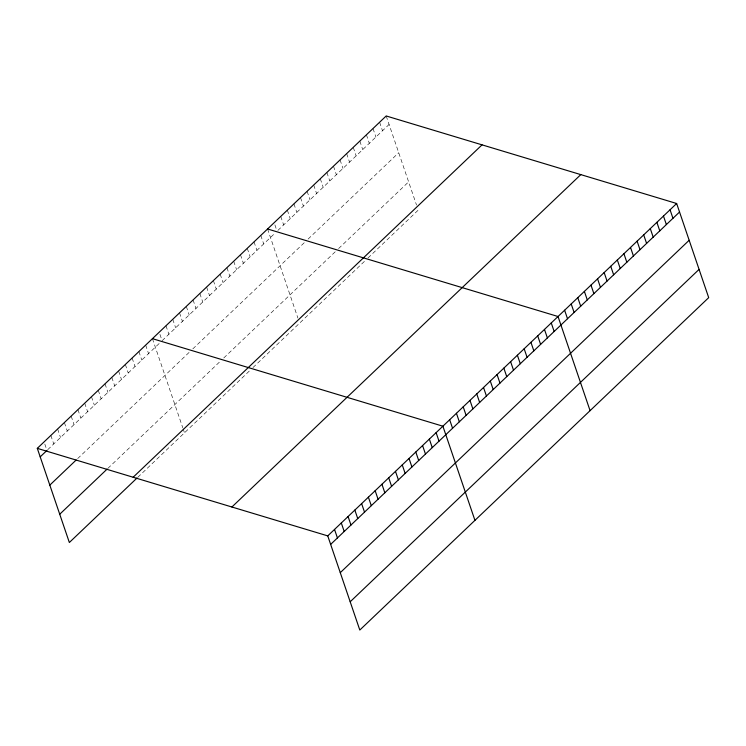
<?xml version="1.0" encoding="UTF-8"?>
<svg xmlns="http://www.w3.org/2000/svg" width="746" height="746" viewBox="0 0 746 746"><rect width="100%" height="100%" fill="white"/><g stroke="black" fill="none" stroke-linecap="round" stroke-linejoin="round"><path stroke-width="0.56" stroke-dasharray="3.73 2.8" d="M47.725 449.689L160.595 342.153M162.106 340.717L275.405 232.78M277.876 230.421L389.086 124.479M77.659 458.594L189.782 351.776M192.794 348.904L306.447 240.632M308.098 239.065L398.709 152.734M107.89 468.357L220.769 360.822M223.781 357.949L336.129 250.917M338.6 248.558L408.621 181.856M137.833 477.263L249.957 370.445M252.959 367.573L365.521 260.345M367.992 257.985L418.245 210.111M386.195 115.966L416.529 205.066M379.602 122.251L382.502 130.755M373.009 128.526L375.909 137.031M366.426 134.802L369.317 143.307M359.833 141.078L362.724 149.592M353.24 147.363L356.14 155.867M346.648 153.639L349.548 162.143M340.064 159.914L342.955 168.428M333.471 166.199L336.371 174.704M326.879 172.475L329.779 180.98M320.295 178.751L323.186 187.255M313.702 185.027L316.593 193.54M307.11 191.312L310.01 199.816M300.517 197.587L303.417 206.092M293.933 203.863L296.824 212.377M287.341 210.139L290.241 218.653M280.748 216.424L283.648 224.928M274.882 224.826L276.691 230.141M267.572 228.975L297.906 318.076M260.792 235.428L263.692 243.942M254.022 241.881L256.922 250.395M247.252 248.334L250.143 256.838M240.482 254.787L243.373 263.291M233.703 261.24L236.603 269.744M226.933 267.693L229.833 276.197M220.163 274.146L223.054 282.65M213.384 280.599L216.284 289.103M206.614 287.051L209.514 295.556M199.844 293.504L202.735 302.009M193.074 299.948L195.965 308.462M186.295 306.401L189.195 314.915M179.525 312.854L182.425 321.367M172.755 319.307L175.646 327.82M165.976 325.76L168.876 334.273M159.933 334.339L161.742 339.654M152.436 338.665L182.77 427.766M183.106 428.773L184.486 432.811M145.666 345.118L148.557 353.623M138.887 351.571L141.787 360.076M132.117 358.024L135.017 366.528M125.347 364.477L128.237 372.981M118.567 370.93L121.467 379.434M111.797 377.383L114.698 385.887M105.027 383.826L107.918 392.34M98.258 390.279L101.148 398.793M91.478 396.732L94.378 405.246M84.708 403.185L87.608 411.699M77.938 409.638L80.829 418.142M71.159 416.091L74.059 424.595M64.389 422.544L67.289 431.048M57.619 428.997L60.51 437.501M50.849 435.45L53.74 443.954M44.797 444.029L46.606 449.344"/><path stroke-width="1.12" d="M37.3 448.355L386.195 115.966L676.65 203.499L708.7 297.645L359.805 630.034L327.755 535.889L37.3 448.355L69.35 542.501L137.077 477.981M40.2 456.86L46.97 450.407M49.814 485.124L76.157 460.03M59.727 514.236L107.135 469.075M133.152 477.235L482.047 144.855M231.903 507L580.798 174.62M327.755 535.889L676.65 203.499M330.655 544.393L679.55 212.013M340.279 572.658L689.164 240.268M350.191 601.77L699.077 269.39M267.572 228.975L558.027 316.509L590.077 410.654M152.436 338.665L442.891 426.199L474.941 520.344M670.057 209.775L672.957 218.289M663.474 216.06L666.365 224.565M656.881 222.336L659.772 230.84M650.288 228.612L653.188 237.125M643.695 234.897L646.596 243.401M637.112 241.172L640.003 249.677M630.519 247.448L633.419 255.962M623.926 253.724L626.827 262.238M617.334 260.009L620.234 268.513M610.75 266.285L613.641 274.789M604.157 272.56L607.058 281.074M597.565 278.845L600.465 287.35M590.981 285.121L593.872 293.626M584.388 291.397L587.279 299.911M577.796 297.673L580.696 306.186M571.203 303.958L574.103 312.462M564.619 310.233L567.51 318.738M551.257 322.962L554.147 331.476M544.477 329.415L547.377 337.929M537.707 335.868L540.608 344.372M530.938 342.321L533.828 350.825M524.168 348.774L527.058 357.278M517.388 355.227L520.288 363.731M510.618 361.679L513.518 370.184M503.848 368.132L506.739 376.637M497.069 374.585L499.969 383.09M490.299 381.029L493.199 389.543M483.529 387.482L486.42 395.995M476.759 393.935L479.65 402.448M469.98 400.388L472.88 408.901M463.21 406.84L466.11 415.354M456.44 413.293L459.331 421.798M449.661 419.746L452.561 428.251M436.121 432.652L439.012 441.156M429.351 439.105L432.242 447.609M422.572 445.558L425.472 454.062M415.802 452.011L418.702 460.515M409.032 458.464L411.923 466.968M402.253 464.907L405.153 473.421M395.483 471.36L398.383 479.874M388.713 477.813L391.603 486.327M381.943 484.266L384.833 492.78M375.163 490.719L378.063 499.233M368.393 497.172L371.294 505.676M361.624 503.625L364.514 512.129M354.844 510.077L357.744 518.582M348.074 516.53L350.974 525.035M341.304 522.983L344.195 531.488M334.534 529.436L337.425 537.941"/></g></svg>
